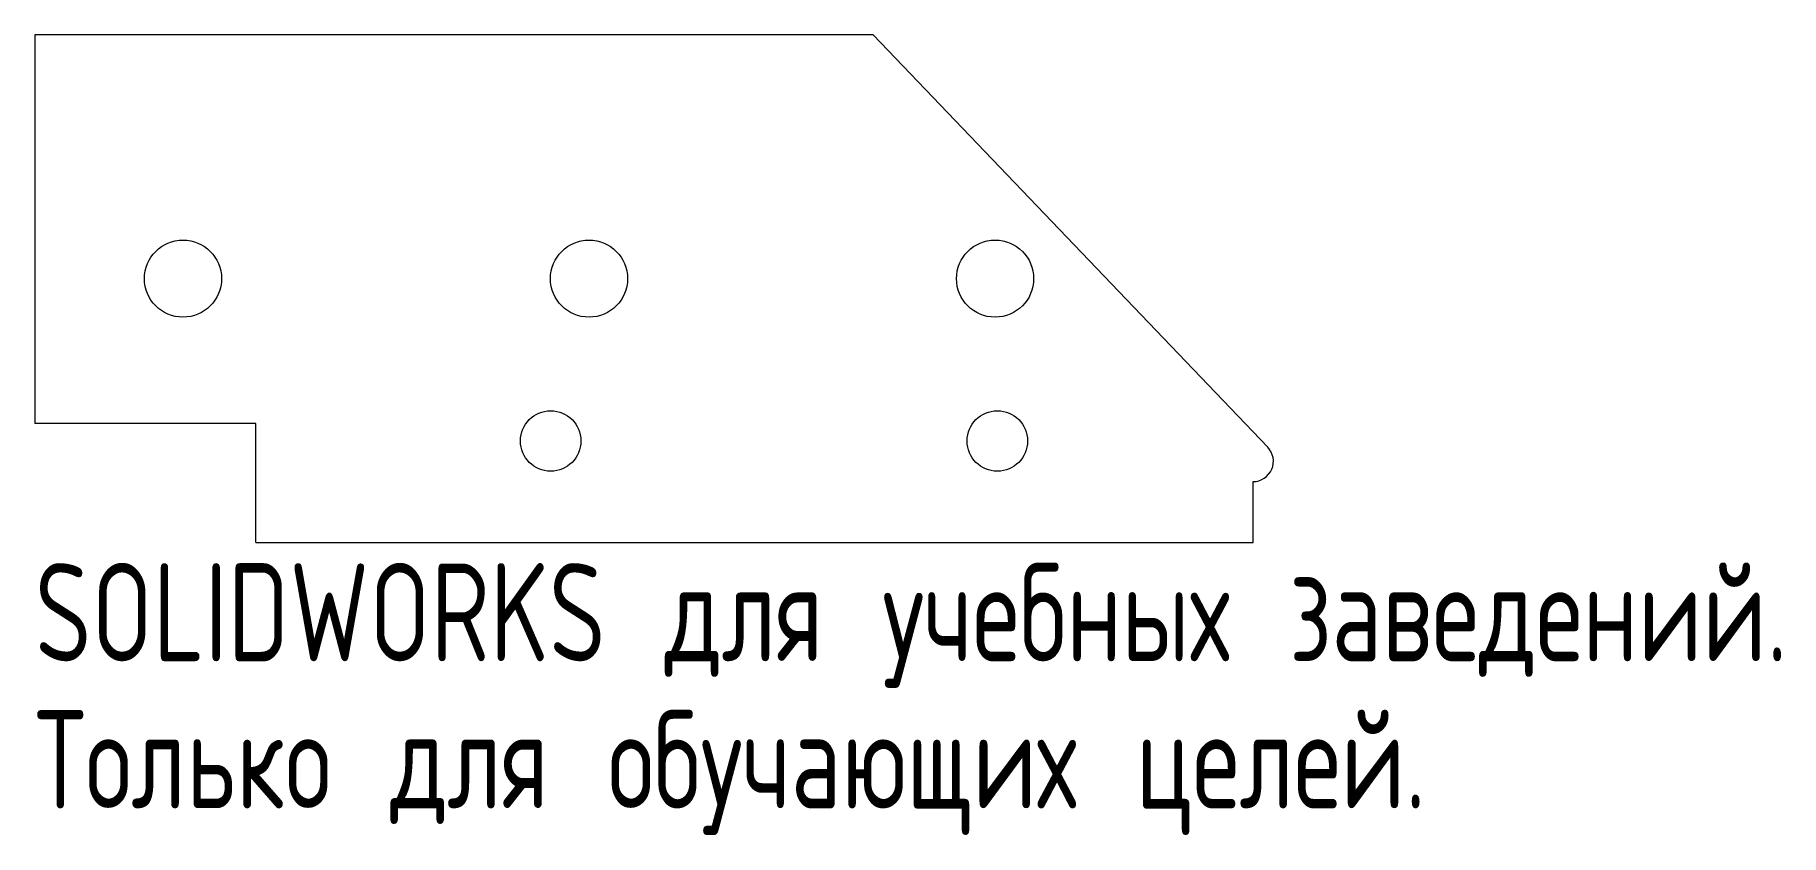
# Model space of a CAD drawing. Header units: millimetres. Extents: x 45.3 to 131.3, y -17 to 22.4.
import ezdxf

# ---------------------------------------------------------------- set-up
doc = ezdxf.new("R2010")
doc.units = ezdxf.units.MM
doc.styles.add('SLDTEXTSTYLE0', font='TXT', dxfattribs={"width": 0.7, "bigfont": 'bigfont'})

msp = doc.modelspace()

# ---------------------------------------------------------------- linework, layer by layer
at = {"color": 7, "linetype": 'Continuous', "lineweight": 15}
for p, q in [((86.594, 22.384), (45.301, 22.384)), ((45.301, 22.384), (45.301, 3.242)), ((106.024, 2.066), (86.594, 22.384)), ((56.188, 3.242), (45.301, 3.242)), ((56.188, -2.625), (56.188, 3.242)), ((105.301, -2.625), (105.301, 0.375)), ((56.188, -2.625), (105.301, -2.625))]:
    msp.add_line(p, q, dxfattribs=at)
for centre, radius in [((52.594, 10.375), 1.9), ((72.594, 10.375), 1.9), ((92.594, 10.375), 1.9), ((70.705, 2.375), 1.49), ((92.705, 2.375), 1.49)]:
    msp.add_circle(centre, radius, dxfattribs=at)
msp.add_arc((105.301, 1.375), 1, 270, 43.72136, dxfattribs=at)

# ---------------------------------------------------------------- texts
at = {"color": 7, "linetype": 'Continuous', "char_height": 4.83362, "attachment_point": 1, "style": 'SLDTEXTSTYLE0'}
for s, insert in [('SOLIDWORKS \\M+18474\\M+1847C\\M+18491 \\M+18485\\M+18489\\M+18475\\M+18471\\M+1847E\\M+1848D\\M+18487 \\M+18478\\M+18470\\M+18472\\M+18475\\M+18474\\M+18475\\M+1847E\\M+18479\\M+1847A.', (45.301, -3.645)), ('\\M+18453\\M+18480\\M+1847C\\M+1848E\\M+1847B\\M+18480 \\M+18474\\M+1847C\\M+18491 \\M+18480\\M+18471\\M+18485\\M+18489\\M+18470\\M+18490\\M+1848B\\M+18479\\M+18487 \\M+18488\\M+18475\\M+1847C\\M+18475\\M+1847A.', (45.301, -10.895))]:
    msp.add_mtext(s, dxfattribs=dict(at, insert=insert))

doc.saveas('drawing.dxf')
